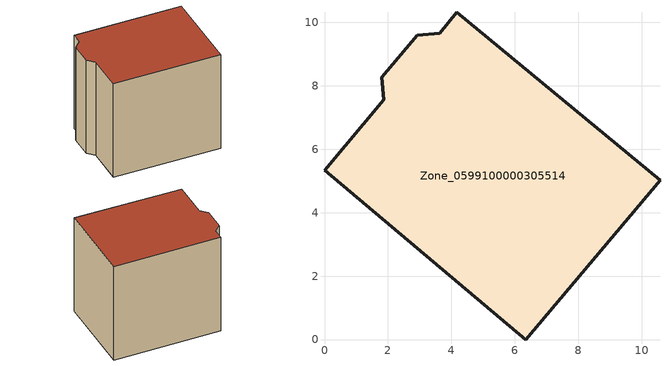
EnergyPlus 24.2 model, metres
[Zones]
Zone_0599100000305514
 floor ground (C_G): 10.58,5.02 6.35,0 0,5.33 1.87,7.56 1.81,8.27 2.93,9.6 3.63,9.66 4.18,10.32 z0
 wall outside (C_F): 3.63,9.66 2.93,9.6 1.81,8.27 1.87,7.56 0,5.33 6.35,0 10.58,5.02 4.18,10.32 3.63,9.66 z0:7.97
 roof outside (C_R): 10.58,5.02 4.18,10.32 3.63,9.66 2.93,9.6 1.81,8.27 1.87,7.56 0,5.33 6.35,0 z7.97
[BUILDING]
Pand.0599100000305514: North Axis=0; Terrain=City; Loads Convergence Tolerance Value=0.04; Temperature Convergence Tolerance Value=0.4; Solar Distribution=FullExterior; Maximum Number of Warmup Days=25; Minimum Number of Warmup Days=1
[Site:Location]
Rotterdam.The.Hague.AP_ZH_NLD Design_Conditions: Latitude=51.96; Longitude=4.45; Time Zone=1; Elevation=-4.5
[SITE:GROUNDTEMPERATURE:BUILDINGSURFACE]
18, 18, 18, 18, 18, 18, 18, 18, 18, 18, 18, 18
[MATERIAL] Thermal Absorptance=0.9; Solar Absorptance=0.7; Visible Absorptance=0.7
Name | Roughness | Thickness | Conductivity | Density | Specific Heat
G.TI.1946 | MediumSmooth | 0.15 | 1 | 540 | 1210
F.TI.1946 | Rough | 0.3 | 0.857143 | 1920 | 840
R.TI.1946 | MediumRough | 0.2 | 0.1 | 1500 | 1000
[CONSTRUCTION]
C_G: G.TI.1946
C_F: F.TI.1946
C_R: R.TI.1946
[ZONE]
Zone_0599100000305514: Type=1; Multiplier=1; Ceiling Height=Autocalculate; Volume=Autocalculate; Floor Area=autocalculate; Part of Total Floor Area=Yes
[ZONEINFILTRATION:DESIGNFLOWRATE]
Infil_Zone_0599100000305514: Zone or ZoneList or Space or SpaceList=Zone_0599100000305514; Schedule=AlwaysOn; Design Flow Rate Calculation Method=Flow/Area; Flow Rate per Floor Area=0.003; Constant Term Coefficient=1; Temperature Term Coefficient=0; Velocity Term Coefficient=0; Velocity Squared Term Coefficient=0
[HVACTEMPLATE:ZONE:IDEALLOADSAIRSYSTEM]
Zone_0599100000305514: Maximum Heating Supply Air Temperature=50; Minimum Cooling Supply Air Temperature=13; Maximum Heating Supply Air Humidity Ratio=0.0156; Minimum Cooling Supply Air Humidity Ratio=0.0077; Heating Limit=NoLimit; Cooling Limit=NoLimit; Dehumidification Control Type=ConstantSensibleHeatRatio; Cooling Sensible Heat Ratio=0.7; Dehumidification Setpoint=60; Humidification Control Type=None; Humidification Setpoint=30; Outdoor Air Method=None; Outdoor Air Flow Rate per Person=0.00944; Outdoor Air Flow Rate per Zone Floor Area=0; Outdoor Air Flow Rate per Zone=0; Demand Controlled Ventilation Type=None; Outdoor Air Economizer Type=NoEconomizer; Heat Recovery Type=None; Sensible Heat Recovery Effectiveness=0.7; Latent Heat Recovery Effectiveness=0.65
[ZONECONTROL:THERMOSTAT]
ThermostatControl_Zone_0599100000305514: Zone or ZoneList=Zone_0599100000305514; Control Type Schedule=DualSetpointControlType; Control 1=Thermostat_Zone_0599100000305514; Temperature Difference Between Cutout And Setpoint=0
[THERMOSTATSETPOINT:DUALSETPOINT]
Thermostat_Zone_0599100000305514: Heating Setpoint Temperature Schedule=HeatingSetpoint_Zone_0599100000305514; Cooling Setpoint Temperature Schedule=CoolingSetpoint_Zone_0599100000305514
[SCHEDULE:COMPACT]
HeatingSetpoint_Zone_0599100000305514: Through: 12/31, For: AllDays, Until: 24:00, 21
CoolingSetpoint_Zone_0599100000305514: Through: 12/31, For: AllDays, Until: 24:00, 24
DualSetpointControlType: Through: 12/31, For: AllDays, Until: 24:00, 4
AlwaysOn: Through: 12/31, For: AllDays, Until: 24:00, 1
